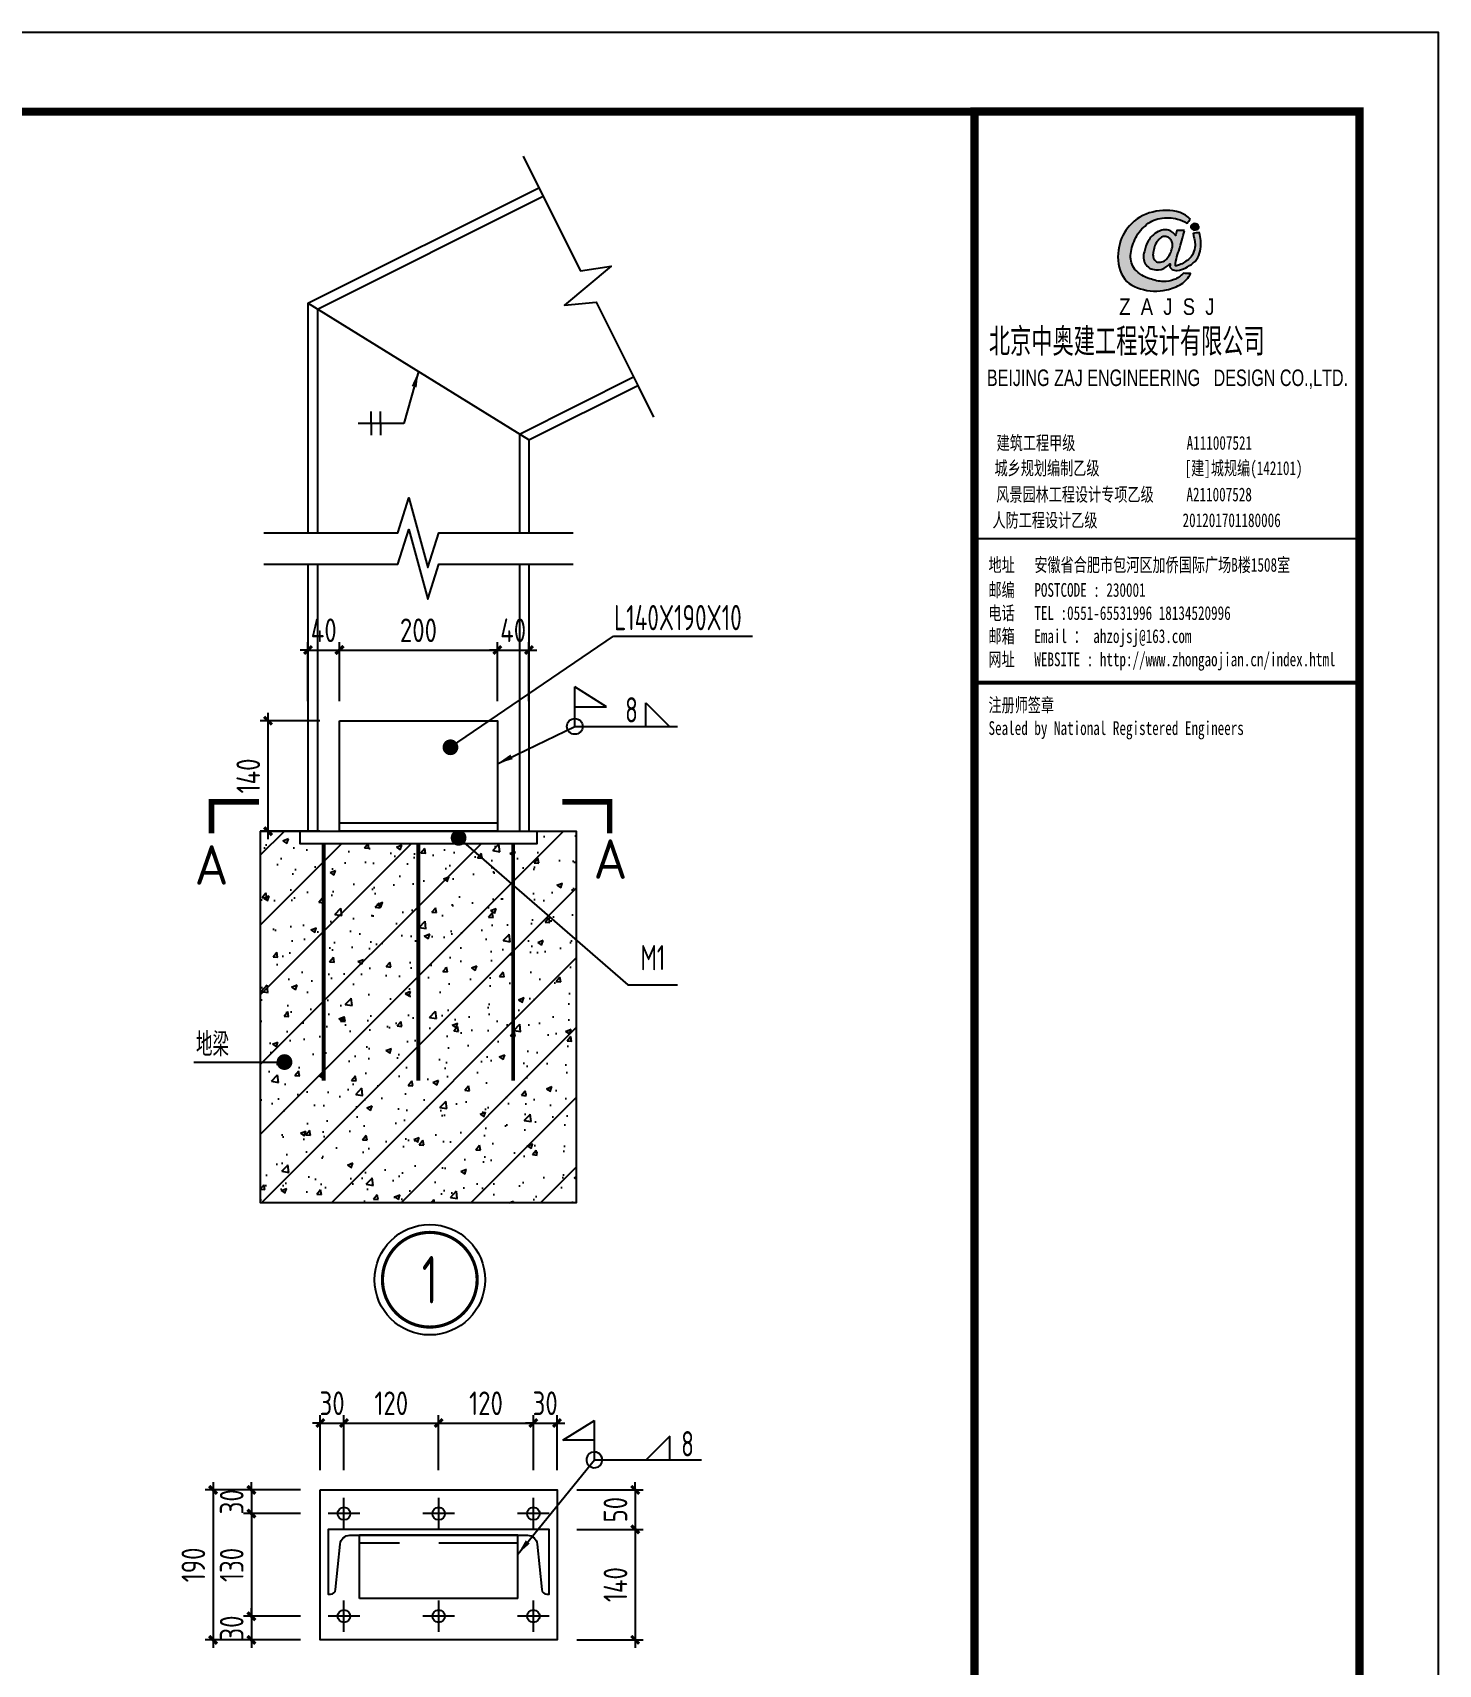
# Model space of a CAD drawing. Extents: x 177291 to 1288761, y 177638 to 322898.
# Drawn here: x 706863 to 715768, y 230623 to 240960 of the extents above; entities that cross this region are included whole.
import ezdxf
from ezdxf.enums import TextEntityAlignment as Align

# ---------------------------------------------------------------- set-up
doc = ezdxf.new("R2010")
doc.units = 0
doc.header["$LTSCALE"] = 1000
doc.linetypes.add('DASHED', pattern=[0.75, 0.5, -0.25])
for name, color, linetype in [('AXIS', 3, 'Continuous'), ('BOLT', 251, 'Continuous'), ('GL', 150, 'Continuous'), ('NUM', 7, 'Continuous'), ('Prof', 2, 'Continuous'), ('PUB_DIM', 3, 'Continuous'), ('PUB_TEXT', 7, 'Continuous'), ('PUB_TITLE', 4, 'Continuous'), ('PZ', 202, 'Continuous'), ('STPM_RBEAM_NUM', 7, 'Continuous'), ('TEXT', 7, 'Continuous'), ('THIN', 7, 'Continuous'), ('WELD', 7, 'Continuous'), ('WL', 10, 'Continuous'), ('图签', 3, 'Continuous'), ('型钢', 6, 'Continuous'), ('引出线', 3, 'Continuous')]:
    doc.layers.add(name, color=color, linetype=linetype)
doc.styles.add('-黑体', font='tssdeng.shx', dxfattribs={"bigfont": 'tssdchn.shx'})
doc.styles.add('_gyy_title_Arial', font='arial.ttf', dxfattribs={"width": 0.7})
doc.styles.add('_gyy_title_ST', font='', dxfattribs={"width": 0.8})
doc.styles.add('HZ', font='txt.shx', dxfattribs={"width": 0.8, "bigfont": '000hztxt.shx'})
doc.styles.get("Standard").update_dxf_attribs({"font": 'gbenor.shx', "bigfont": 'gbcbig.shx'})
doc.styles.add('TSSD_Dimension', font='Tssdeng.shx', dxfattribs={"width": 0.8, "bigfont": 'hztxt.shx'})
doc.styles.add('TSSD_Label', font='tssdeng.shx', dxfattribs={"width": 0.7, "bigfont": 'hztxt.shx'})
doc.styles.add('TSSD_Num', font='Tssdeng.shx', dxfattribs={"width": 0.7, "bigfont": 'hztxt.shx'})
doc.styles.add('TSSD_Rein', font='Tssdeng.shx', dxfattribs={"width": 0.7, "bigfont": 'hztxt.shx'})
doc.styles.get('_gyy_title_ST').set_extended_font_data('SimSun')
doc.dimstyles.new('TSSD_10_50', dxfattribs={"dimtxt": 150, "dimasz": 50, "dimexe": 50, "dimexo": 125, "dimgap": 50, "dimtad": 1, "dimdec": 0, "dimlfac": 0.2, "dimzin": 0, "dimdsep": 46, "dimtxsty": 'TSSD_Dimension', "dimblk": 'ARCHTICK', "dimcen": 0, "dimdle": 50, "dimclrt": 7, "dimadec": 0, "dimazin": 0, "dimtfac": 1, "dimtdec": 0, "dimtix": 1, "dimtmove": 2, "dimatfit": 3, "dimfxl": 1, "dimtolj": 1, "dimtzin": 0, "dimarcsym": 0})
doc.dimstyles.new('TSSD_LEADER_STYLE_100.0', dxfattribs={"dimtxt": 300, "dimasz": 100, "dimexe": 100, "dimexo": 250, "dimgap": 0.09, "dimtad": 0, "dimtih": 1, "dimtoh": 1, "dimdec": 4, "dimzin": 0, "dimdsep": 46, "dimtxsty": 'Standard', "dimcen": 0.09, "dimdle": 100, "dimclrt": 7, "dimadec": 0, "dimazin": 0, "dimtfac": 1, "dimtdec": 4, "dimtofl": 0, "dimtmove": 0, "dimatfit": 3, "dimfxl": 1, "dimtolj": 1, "dimtzin": 0, "dimarcsym": 0})

# ---------------------------------------------------------------- blocks, each defined once
blk = doc.blocks.new('dd')
at = {"layer": '图签'}
h = blk.add_hatch(color=5, dxfattribs=at)
h.set_gradient(color1=(0, 0, 255), color2=(36, 36, 255), one_color=1, tint=0.57)
h.paths.add_polyline_path([(452, 1270, -0.093206), (531, 1562, -0.136321), (716, 1807, -0.161039), (988, 1948, -0.108591), (1307, 1935, -0.049497), (1479, 1861, 0.062627), (1539, 1932, 0.094388), (1351, 2056, 0.136326), (854, 2062, 0.161722), (430, 1810, 0.133661), (243, 1435, 0.158414), (286, 937, 0.22517), (632, 669, 0.138663), (1107, 646, 0.074676), (1375, 753, 0.125344), (1543, 944, 0.006312), (1413, 948, -0.090385), (1244, 833, -0.096745), (1053, 797, -0.073845), (803, 850, -0.140868), (530, 1020, -0.160753)])
h = blk.add_hatch(color=1, dxfattribs=at)
h.set_gradient(color1=(255, 0, 0), color2=(255, 0, 0), tint=0.57)
h.paths.add_polyline_path([(1557, 1818, 0.386553), (1564, 1757, 0.170676), (1604, 1736, 0.082224), (1657, 1743, 0.087509), (1686, 1766, 0.264235), (1694, 1804, 0.244333), (1636, 1850, 0.30271)])
h = blk.add_hatch(color=5, dxfattribs=at)
h.set_gradient(color1=(0, 0, 255), color2=(36, 36, 255), one_color=1, tint=0.57)
h.paths.add_polyline_path([(1306, 1289, 0.011169), (1334, 1370, 0.005807), (1431, 1724, 0.01105), (1292, 1724, 0.016796), (1267, 1634, 0.125943), (1203, 1704, 0.083806), (1120, 1739, 0.082879), (1047, 1739, -0.008503), (952, 1710, 0.060057), (844, 1628, 0.086078), (774, 1532, 0.099424), (705, 1347, 0.12153), (690, 1225, 0.102644), (719, 1122, 0.056648), (797, 1042, 0.092914), (913, 1013, 0.194578), (1098, 1064, -0.002562), (1175, 1122, 0.064354), (1167, 1068, 0.172385), (1207, 1017, 0.105458), (1300, 1002, 0.086567), (1454, 1046, 0.047674), (1592, 1136, 0.166359), (1692, 1274, 0.096748), (1728, 1431, 0.03151), (1728, 1548, 0.041815), (1700, 1691, 0.007654), (1588, 1673, -0.009919), (1610, 1585, -0.068269), (1624, 1482, -0.105336), (1605, 1352, -0.14652), (1528, 1223, -0.070486), (1434, 1151, -0.077937), (1341, 1103, -0.127098), (1272, 1084, -0.114215), (1267, 1129, -0.007609)])
h.paths.add_polyline_path([(865, 1245, -0.099994), (863, 1328, -0.050974), (888, 1427, -0.120527), (938, 1529, -0.043888), (1002, 1595, -0.08446), (1063, 1619, -0.147309), (1127, 1607, -0.037474), (1177, 1572, -0.06931), (1209, 1507, -0.067662), (1213, 1431, -0.02676), (1211, 1413, 0.017209), (1183, 1329, -0.048815), (1120, 1223, -0.139096), (1046, 1163, -0.097991), (944, 1153, -0.085394), (909, 1169, -0.149141)], flags=16)
blk.add_lwpolyline([(1539, 1932, 0.094388), (1351, 2056, 0.136326), (854, 2062, 0.161722), (430, 1810, 0.133661), (243, 1435, 0.158414), (286, 937, 0.22517), (632, 669, 0.138663), (1107, 646, 0.074676), (1375, 753, 0.125344), (1543, 944, 0.006312), (1413, 948, -0.090385), (1244, 833, -0.096745), (1053, 797, -0.073845), (803, 850, -0.140868), (530, 1020, -0.160753), (452, 1270, -0.093206), (531, 1562, -0.136321), (716, 1807, -0.161039), (988, 1948, -0.108591), (1307, 1935, -0.049497), (1479, 1861, 0.062627)], format="xyb", close=True, dxfattribs=at)
for points in [[(1694, 1804, 0.243958), (1636, 1850, 0.303117), (1557, 1818, 0.386553), (1564, 1757, 0.170676), (1604, 1736, 0.082224), (1657, 1743, 0.087509), (1686, 1766, 0.264235), (1694, 1804, -7.823139)], [(1431, 1724, 0.011041), (1292, 1724, 0.016796), (1267, 1634, 0.125943), (1203, 1704, 0.083806), (1120, 1739, 0.082879), (1047, 1739, -0.008503), (952, 1710, 0.060057), (844, 1628, 0.086078), (774, 1532, 0.099424), (705, 1347, 0.12153), (690, 1225, 0.102644), (719, 1122, 0.056648), (797, 1042, 0.092914), (913, 1013, 0.194578), (1098, 1064, -0.002562), (1175, 1122, 0.064354), (1167, 1068, 0.172385), (1207, 1017, 0.105458), (1300, 1002, 0.086567), (1454, 1046, 0.047674), (1592, 1136, 0.166359), (1692, 1274, 0.096748), (1728, 1431, 0.03151), (1728, 1548, 0.041815), (1700, 1691, 0.007654), (1588, 1673, -0.009919), (1610, 1585, -0.068269), (1624, 1482, -0.105336), (1605, 1352, -0.14652), (1528, 1223, -0.070486), (1434, 1151, -0.077937), (1341, 1103, -0.127098), (1272, 1084, -0.114215), (1267, 1129, -0.007609), (1306, 1289, 0.011169), (1334, 1370, 0.005782), (1430, 1722, 0.069025)], [(1213, 1431, 0.067662), (1209, 1507, 0.06931), (1177, 1572, 0.037474), (1127, 1607, 0.147309), (1063, 1619, 0.08446), (1002, 1595, 0.043888), (938, 1529, 0.120527), (888, 1427, 0.050974), (863, 1328, 0.099994), (865, 1245, 0.149141), (909, 1169, 0.085394), (944, 1153, 0.097991), (1046, 1163, 0.139096), (1120, 1223, 0.048815), (1183, 1329, -0.017209), (1211, 1413, 0.02676), (1213, 1431, 0.441273)]]:
    blk.add_lwpolyline(points, format="xyb", dxfattribs=at)
at = {"insert": (246, 492), "char_height": 300, "width": 8000, "attachment_point": 1, "style": 'HZ'}
blk.add_mtext('{\\fArial|b0|i0|c0|p32;Z  A  J  S  J}', dxfattribs=at)
blk = doc.blocks.new('_WELD001')
at = {"linetype": 'ByBlock'}
h = blk.add_hatch(color=0, dxfattribs=at)
h.paths.add_polyline_path([(0.8, 0.5), (0, 1), (0, 0.5)], flags=16)
edge = h.paths.add_edge_path()
edge.add_line((0.8, 0.5), (0, 1))
edge.add_line((0, 0.5), (0.8, 0.5))
edge.add_line((0, 0), (0, 1))
at = {"color": 0, "linetype": 'ByBlock'}
for p, q in [((0, 0), (0, 1)), ((0.8, 0.5), (0, 1)), ((0, 0.5), (0.8, 0.5))]:
    blk.add_line(p, q, dxfattribs=at)
blk = doc.blocks.new('_WELD004')
at = {"color": 0, "linetype": 'ByBlock'}
for p, q in [((0, 1), (1, 0)), ((0, 0), (0, 1))]:
    blk.add_line(p, q, dxfattribs=at)
blk = doc.blocks.new('_ArchTick')
at = {"color": 0, "linetype": 'ByBlock', "const_width": 0.4}
blk.add_lwpolyline([(-0.5, -0.5), (0.5, 0.5)], dxfattribs=at)
blk = doc.blocks.new('*D1557')
at = {"layer": 'AXIS', "color": 0, "lineweight": -2, "transparency": 16777216}
for p, q in [((708249, 230928), (708249, 230978)), ((708560, 230928), (708199, 230928)), ((708249, 230928), (708249, 230778)), ((708560, 230778), (708199, 230778)), ((708249, 230778), (708249, 230728))]:
    blk.add_line(p, q, dxfattribs=at)
at = {"layer": 'Defpoints', "color": 0, "transparency": 16777216}
for p in [(708685, 230928), (708249, 230778), (708685, 230778)]:
    blk.add_point(p, dxfattribs=at)
at = {"layer": 'AXIS', "color": 0, "lineweight": -2, "transparency": 16777216, "xscale": 50, "yscale": 50, "zscale": 50}
for p, rotation in [((708249, 230928), 270), ((708249, 230778), 90)]:
    blk.add_blockref('_ArchTick', p, dxfattribs=dict(at, rotation=rotation))
at = {"layer": 'AXIS', "color": 7, "transparency": 16777216, "insert": (708124, 230853), "char_height": 150, "attachment_point": 5, "rotation": 90, "style": 'TSSD_Dimension'}
blk.add_mtext('\\A1;30', dxfattribs=at)
blk = doc.blocks.new('*D1558')
at = {"layer": 'AXIS', "color": 0, "lineweight": -2, "transparency": 16777216}
for p, q in [((708006, 231778), (708006, 230728)), ((708560, 231728), (707956, 231728)), ((708560, 230778), (707956, 230778))]:
    blk.add_line(p, q, dxfattribs=at)
at = {"layer": 'Defpoints', "color": 0, "transparency": 16777216}
for p in [(708685, 231728), (708006, 230778), (708685, 230778)]:
    blk.add_point(p, dxfattribs=at)
at = {"layer": 'AXIS', "color": 0, "lineweight": -2, "transparency": 16777216, "xscale": 50, "yscale": 50, "zscale": 50}
for p, rotation in [((708006, 231728), 90), ((708006, 230778), 270)]:
    blk.add_blockref('_ArchTick', p, dxfattribs=dict(at, rotation=rotation))
at = {"layer": 'AXIS', "color": 7, "transparency": 16777216, "insert": (707881, 231253), "char_height": 150, "attachment_point": 5, "rotation": 90, "style": 'TSSD_Dimension'}
blk.add_mtext('\\A1;190', dxfattribs=at)
blk = doc.blocks.new('*D1559')
at = {"layer": 'AXIS', "color": 0, "lineweight": -2, "transparency": 16777216}
for p, q in [((708249, 231728), (708249, 231778)), ((708560, 231728), (708199, 231728)), ((708249, 231728), (708249, 231578)), ((708560, 231578), (708199, 231578)), ((708249, 231578), (708249, 231528))]:
    blk.add_line(p, q, dxfattribs=at)
at = {"layer": 'Defpoints', "color": 0, "transparency": 16777216}
for p in [(708685, 231728), (708249, 231578), (708685, 231578)]:
    blk.add_point(p, dxfattribs=at)
at = {"layer": 'AXIS', "color": 0, "lineweight": -2, "transparency": 16777216, "xscale": 50, "yscale": 50, "zscale": 50}
for p, rotation in [((708249, 231728), 270), ((708249, 231578), 90)]:
    blk.add_blockref('_ArchTick', p, dxfattribs=dict(at, rotation=rotation))
at = {"layer": 'AXIS', "color": 7, "transparency": 16777216, "insert": (708124, 231653), "char_height": 150, "attachment_point": 5, "rotation": 90, "style": 'TSSD_Dimension'}
blk.add_mtext('\\A1;30', dxfattribs=at)
blk = doc.blocks.new('*D1560')
at = {"layer": 'AXIS', "color": 0, "lineweight": -2, "transparency": 16777216}
for p, q in [((708560, 231578), (708199, 231578)), ((708249, 231628), (708249, 230878)), ((708560, 230928), (708199, 230928))]:
    blk.add_line(p, q, dxfattribs=at)
at = {"layer": 'Defpoints', "color": 0, "transparency": 16777216}
for p in [(708685, 231578), (708249, 230928), (708685, 230928)]:
    blk.add_point(p, dxfattribs=at)
at = {"layer": 'AXIS', "color": 0, "lineweight": -2, "transparency": 16777216, "xscale": 50, "yscale": 50, "zscale": 50}
for p, rotation in [((708249, 231578), 90), ((708249, 230928), 270)]:
    blk.add_blockref('_ArchTick', p, dxfattribs=dict(at, rotation=rotation))
at = {"layer": 'AXIS', "color": 7, "transparency": 16777216, "insert": (708124, 231253), "char_height": 150, "attachment_point": 5, "rotation": 90, "style": 'TSSD_Dimension'}
blk.add_mtext('\\A1;130', dxfattribs=at)
blk = doc.blocks.new('*D1561')
at = {"layer": 'AXIS', "color": 0, "lineweight": -2, "transparency": 16777216}
for p, q in [((710680, 231728), (710680, 231778)), ((710310, 231728), (710730, 231728)), ((710680, 231728), (710680, 231478)), ((710310, 231478), (710730, 231478)), ((710680, 231478), (710680, 231428))]:
    blk.add_line(p, q, dxfattribs=at)
at = {"layer": 'Defpoints', "color": 0, "transparency": 16777216}
for p in [(710185, 231728), (710185, 231478), (710680, 231478)]:
    blk.add_point(p, dxfattribs=at)
at = {"layer": 'AXIS', "color": 0, "lineweight": -2, "transparency": 16777216, "xscale": 50, "yscale": 50, "zscale": 50}
for p, rotation in [((710680, 231728), 270), ((710680, 231478), 90)]:
    blk.add_blockref('_ArchTick', p, dxfattribs=dict(at, rotation=rotation))
at = {"layer": 'AXIS', "color": 7, "transparency": 16777216, "insert": (710555, 231603), "char_height": 150, "attachment_point": 5, "rotation": 90, "style": 'TSSD_Dimension'}
blk.add_mtext('\\A1;50', dxfattribs=at)
blk = doc.blocks.new('*D1562')
at = {"layer": 'AXIS', "color": 0, "lineweight": -2, "transparency": 16777216}
for p, q in [((710310, 231478), (710730, 231478)), ((710680, 231528), (710680, 230728)), ((710310, 230778), (710730, 230778))]:
    blk.add_line(p, q, dxfattribs=at)
at = {"layer": 'Defpoints', "color": 0, "transparency": 16777216}
for p in [(710185, 231478), (710185, 230778), (710680, 230778)]:
    blk.add_point(p, dxfattribs=at)
at = {"layer": 'AXIS', "color": 0, "lineweight": -2, "transparency": 16777216, "xscale": 50, "yscale": 50, "zscale": 50}
for p, rotation in [((710680, 231478), 90), ((710680, 230778), 270)]:
    blk.add_blockref('_ArchTick', p, dxfattribs=dict(at, rotation=rotation))
at = {"layer": 'AXIS', "color": 7, "transparency": 16777216, "insert": (710555, 231128), "char_height": 150, "attachment_point": 5, "rotation": 90, "style": 'TSSD_Dimension'}
blk.add_mtext('\\A1;140', dxfattribs=at)
blk = doc.blocks.new('*D1563')
at = {"layer": 'AXIS', "color": 0, "lineweight": -2, "transparency": 16777216}
for p, q in [((708685, 231853), (708685, 232202)), ((708835, 231853), (708835, 232202)), ((708685, 232152), (708635, 232152)), ((708685, 232152), (708835, 232152)), ((708835, 232152), (708885, 232152))]:
    blk.add_line(p, q, dxfattribs=at)
at = {"layer": 'Defpoints', "color": 0, "transparency": 16777216}
for p in [(708835, 232152), (708685, 231728), (708835, 231728)]:
    blk.add_point(p, dxfattribs=at)
at = {"layer": 'AXIS', "color": 0, "lineweight": -2, "transparency": 16777216, "xscale": 50, "yscale": 50, "zscale": 50}
blk.add_blockref('_ArchTick', (708685, 232152), dxfattribs=at)
at = {"layer": 'AXIS', "color": 0, "lineweight": -2, "transparency": 16777216, "xscale": 50, "yscale": 50, "zscale": 50, "rotation": 180}
blk.add_blockref('_ArchTick', (708835, 232152), dxfattribs=at)
at = {"layer": 'AXIS', "color": 7, "transparency": 16777216, "insert": (708760, 232277), "char_height": 150, "attachment_point": 5, "style": 'TSSD_Dimension'}
blk.add_mtext('\\A1;30', dxfattribs=at)
blk = doc.blocks.new('*D1564')
at = {"layer": 'AXIS', "color": 0, "lineweight": -2, "transparency": 16777216}
for p, q in [((710035, 231853), (710035, 232202)), ((710185, 231853), (710185, 232202)), ((710035, 232152), (709985, 232152)), ((710035, 232152), (710185, 232152)), ((710185, 232152), (710235, 232152))]:
    blk.add_line(p, q, dxfattribs=at)
at = {"layer": 'Defpoints', "color": 0, "transparency": 16777216}
for p in [(710185, 232152), (710035, 231728), (710185, 231728)]:
    blk.add_point(p, dxfattribs=at)
at = {"layer": 'AXIS', "color": 0, "lineweight": -2, "transparency": 16777216, "xscale": 50, "yscale": 50, "zscale": 50}
blk.add_blockref('_ArchTick', (710035, 232152), dxfattribs=at)
at = {"layer": 'AXIS', "color": 0, "lineweight": -2, "transparency": 16777216, "xscale": 50, "yscale": 50, "zscale": 50, "rotation": 180}
blk.add_blockref('_ArchTick', (710185, 232152), dxfattribs=at)
at = {"layer": 'AXIS', "color": 7, "transparency": 16777216, "insert": (710110, 232277), "char_height": 150, "attachment_point": 5, "style": 'TSSD_Dimension'}
blk.add_mtext('\\A1;30', dxfattribs=at)
blk = doc.blocks.new('*D1565')
at = {"layer": 'AXIS', "color": 0, "lineweight": -2, "transparency": 16777216}
for p, q in [((708835, 231853), (708835, 232202)), ((709435, 231853), (709435, 232202)), ((708785, 232152), (709485, 232152))]:
    blk.add_line(p, q, dxfattribs=at)
at = {"layer": 'Defpoints', "color": 0, "transparency": 16777216}
for p in [(709435, 232152), (708835, 231728), (709435, 231728)]:
    blk.add_point(p, dxfattribs=at)
at = {"layer": 'AXIS', "color": 0, "lineweight": -2, "transparency": 16777216, "xscale": 50, "yscale": 50, "zscale": 50, "rotation": 180}
blk.add_blockref('_ArchTick', (708835, 232152), dxfattribs=at)
at = {"layer": 'AXIS', "color": 0, "lineweight": -2, "transparency": 16777216, "xscale": 50, "yscale": 50, "zscale": 50}
blk.add_blockref('_ArchTick', (709435, 232152), dxfattribs=at)
at = {"layer": 'AXIS', "color": 7, "transparency": 16777216, "insert": (709135, 232277), "char_height": 150, "attachment_point": 5, "style": 'TSSD_Dimension'}
blk.add_mtext('\\A1;120', dxfattribs=at)
blk = doc.blocks.new('*D1566')
at = {"layer": 'AXIS', "color": 0, "lineweight": -2, "transparency": 16777216}
for p, q in [((709435, 231853), (709435, 232202)), ((710035, 231853), (710035, 232202)), ((709385, 232152), (710085, 232152))]:
    blk.add_line(p, q, dxfattribs=at)
at = {"layer": 'Defpoints', "color": 0, "transparency": 16777216}
for p in [(710035, 232152), (709435, 231728), (710035, 231728)]:
    blk.add_point(p, dxfattribs=at)
at = {"layer": 'AXIS', "color": 0, "lineweight": -2, "transparency": 16777216, "xscale": 50, "yscale": 50, "zscale": 50, "rotation": 180}
blk.add_blockref('_ArchTick', (709435, 232152), dxfattribs=at)
at = {"layer": 'AXIS', "color": 0, "lineweight": -2, "transparency": 16777216, "xscale": 50, "yscale": 50, "zscale": 50}
blk.add_blockref('_ArchTick', (710035, 232152), dxfattribs=at)
at = {"layer": 'AXIS', "color": 7, "transparency": 16777216, "insert": (709735, 232277), "char_height": 150, "attachment_point": 5, "style": 'TSSD_Dimension'}
blk.add_mtext('\\A1;120', dxfattribs=at)
blk = doc.blocks.new('_WELD003')
at = {"color": 0, "linetype": 'ByBlock'}
blk.add_circle((0, 0), 0.5, dxfattribs=at)
blk = doc.blocks.new('*D1576')
at = {"layer": 'AXIS', "color": 0, "lineweight": -2, "transparency": 16777216}
for p, q in [((708354, 235851), (708354, 236651)), ((708682, 236601), (708304, 236601)), ((708682, 235901), (708304, 235901))]:
    blk.add_line(p, q, dxfattribs=at)
at = {"layer": 'Defpoints', "color": 0, "transparency": 16777216}
for p in [(708354, 236601), (708807, 236601), (708807, 235901)]:
    blk.add_point(p, dxfattribs=at)
at = {"layer": 'AXIS', "color": 0, "lineweight": -2, "transparency": 16777216, "xscale": 50, "yscale": 50, "zscale": 50}
for p, rotation in [((708354, 236601), 90), ((708354, 235901), 270)]:
    blk.add_blockref('_ArchTick', p, dxfattribs=dict(at, rotation=rotation))
at = {"layer": 'AXIS', "color": 7, "transparency": 16777216, "insert": (708229, 236251), "char_height": 150, "attachment_point": 5, "rotation": 90, "style": 'TSSD_Dimension'}
blk.add_mtext('\\A1;140', dxfattribs=at)
blk = doc.blocks.new('*D1577')
at = {"layer": 'AXIS', "color": 0, "lineweight": -2, "transparency": 16777216}
for p, q in [((708607, 237049), (708557, 237049)), ((708607, 236726), (708607, 237099)), ((708607, 237049), (708807, 237049)), ((708807, 236726), (708807, 237099)), ((708807, 237049), (708857, 237049))]:
    blk.add_line(p, q, dxfattribs=at)
at = {"layer": 'Defpoints', "color": 0, "transparency": 16777216}
for p in [(708807, 237049), (708607, 236601), (708807, 236601)]:
    blk.add_point(p, dxfattribs=at)
at = {"layer": 'AXIS', "color": 0, "lineweight": -2, "transparency": 16777216, "xscale": 50, "yscale": 50, "zscale": 50}
blk.add_blockref('_ArchTick', (708607, 237049), dxfattribs=at)
at = {"layer": 'AXIS', "color": 0, "lineweight": -2, "transparency": 16777216, "xscale": 50, "yscale": 50, "zscale": 50, "rotation": 180}
blk.add_blockref('_ArchTick', (708807, 237049), dxfattribs=at)
at = {"layer": 'AXIS', "color": 7, "transparency": 16777216, "insert": (708707, 237174), "char_height": 150, "attachment_point": 5, "style": 'TSSD_Dimension'}
blk.add_mtext('\\A1;40', dxfattribs=at)
blk = doc.blocks.new('*D1578')
at = {"layer": 'AXIS', "color": 0, "lineweight": -2, "transparency": 16777216}
for p, q in [((708757, 237049), (709857, 237049)), ((708807, 236726), (708807, 237099)), ((709807, 236726), (709807, 237099))]:
    blk.add_line(p, q, dxfattribs=at)
at = {"layer": 'Defpoints', "color": 0, "transparency": 16777216}
for p in [(709807, 237049), (708807, 236601), (709807, 236601)]:
    blk.add_point(p, dxfattribs=at)
at = {"layer": 'AXIS', "color": 0, "lineweight": -2, "transparency": 16777216, "xscale": 50, "yscale": 50, "zscale": 50, "rotation": 180}
blk.add_blockref('_ArchTick', (708807, 237049), dxfattribs=at)
at = {"layer": 'AXIS', "color": 0, "lineweight": -2, "transparency": 16777216, "xscale": 50, "yscale": 50, "zscale": 50}
blk.add_blockref('_ArchTick', (709807, 237049), dxfattribs=at)
at = {"layer": 'AXIS', "color": 7, "transparency": 16777216, "insert": (709307, 237174), "char_height": 150, "attachment_point": 5, "style": 'TSSD_Dimension'}
blk.add_mtext('\\A1;200', dxfattribs=at)
blk = doc.blocks.new('*D1579')
at = {"layer": 'AXIS', "color": 0, "lineweight": -2, "transparency": 16777216}
for p, q in [((709807, 237049), (709757, 237049)), ((709807, 236726), (709807, 237099)), ((709807, 237049), (710007, 237049)), ((710007, 236726), (710007, 237099)), ((710007, 237049), (710057, 237049))]:
    blk.add_line(p, q, dxfattribs=at)
at = {"layer": 'Defpoints', "color": 0, "transparency": 16777216}
for p in [(710007, 237049), (709807, 236601), (710007, 236601)]:
    blk.add_point(p, dxfattribs=at)
at = {"layer": 'AXIS', "color": 0, "lineweight": -2, "transparency": 16777216, "xscale": 50, "yscale": 50, "zscale": 50}
blk.add_blockref('_ArchTick', (709807, 237049), dxfattribs=at)
at = {"layer": 'AXIS', "color": 0, "lineweight": -2, "transparency": 16777216, "xscale": 50, "yscale": 50, "zscale": 50, "rotation": 180}
blk.add_blockref('_ArchTick', (710007, 237049), dxfattribs=at)
at = {"layer": 'AXIS', "color": 7, "transparency": 16777216, "insert": (709907, 237174), "char_height": 150, "attachment_point": 5, "style": 'TSSD_Dimension'}
blk.add_mtext('\\A1;40', dxfattribs=at)
blk = doc.blocks.new('_WELD006')
at = {"color": 0, "linetype": 'ByBlock'}
for p, q in [((0, 0), (0, 0.5)), ((0.4, 0), (0.4, 0.5))]:
    blk.add_line(p, q, dxfattribs=at)
blk = doc.blocks.new('ts_idx2')
at = {"color": 0, "linetype": 'ByBlock', "lineweight": -2, "const_width": 0.0333}
blk.add_lwpolyline([(-0.5, 0, 1), (0.5, 0, 1)], format="xyb", close=True, dxfattribs=at)
at = {"color": 0, "linetype": 'ByBlock', "lineweight": -2}
blk.add_circle((0, 0), 0.583, dxfattribs=at)
at = {"color": 0, "linetype": 'ByBlock', "lineweight": -2, "style": 'TSSD_Num', "width": 0.7}
blk.add_attdef('A', text='', height=0.5, dxfattribs=at).set_placement((0, 0), align=Align.MIDDLE_CENTER)

msp = doc.modelspace()

# ---------------------------------------------------------------- hatches: boundary and pattern name
at = {"layer": 'NUM'}
h = msp.add_hatch(dxfattribs=at)
h.set_pattern_fill('AN33C', color=256, scale=500, style=0)
h.set_pattern_definition([(50, (-120779.42, 1118746.4), (358.63009, -31.37607), [37.5, -412.5]), (355, (-120779.42, 1118746.4), (-69.37567, 376.09607), [30, -330]), (100.4514, (-120749.53, 1118743.78), (289.25469, 344.71977), [31.8701, -350.57106]), (46.1842, (-120779.4, 1118846.4), (533.62052, -82.7595), [56.25, -618.75]), (96.6356, (-120734.95, 1118839.5), (467.33135, 487.05894), [47.80514, -525.8565]), (351.1842, (-120779.4, 1118846.4), (467.33097, 487.0593), [45, -495]), (21, (-120729.42, 1118821.4), (298.453526, -201.309445), [37.5, -412.5]), (326, (-120729.42, 1118821.4), (121.65767, 362.57502), [30, -330]), (71.4514, (-120704.55, 1118804.62), (420.11131, 161.26525), [31.8701, -350.57106]), (37.5, (-120779.42, 1118746.4), (6.079928, 166.446927), [0, -326, 0, -335, 0, -331.25]), (7.5, (-120779.42, 1118746.4), (131.53477, 197.205856), [0, -191, 0, -318.5, 0, -126.25]), (327.5, (-120890.92, 1118746.4), (266.911218, -11.277436), [0, -125, 0, -390, 0, -517.5]), (317.5, (-120940.92, 1118746.4), (291.593085, 50.05249), [0, -162.5, 0, -259, 0, -367.5])])
h.paths.add_polyline_path([(710306.96, 235901.4), (710056.96, 235901.4), (710056.96, 235821.4), (708556.96, 235821.4), (708556.96, 235901.4), (708306.96, 235901.4), (708306.96, 233547.09), (710306.96, 233547.09)])
h = msp.add_hatch(dxfattribs=at)
h.set_pattern_fill('ANSI31', color=256, scale=2500, style=0)
h.set_pattern_definition([(45, (-120779.42, 1118746.4), (-220.97087, 220.97087), [])])
h.paths.add_polyline_path([(710306.96, 235901.4), (710056.96, 235901.4), (710056.96, 235821.4), (708556.96, 235821.4), (708556.96, 235901.4), (708306.96, 235901.4), (708306.96, 233547.09), (710306.96, 233547.09)])

# ---------------------------------------------------------------- linework, layer by layer
at = {"layer": 'BOLT'}
for p, q in [((708835.14, 231478.4), (708835.14, 231678.4)), ((709435.14, 231478.4), (709435.14, 231678.4)), ((710035.14, 231478.4), (710035.14, 231678.4)), ((708935.14, 231578.4), (708735.14, 231578.4)), ((709535.14, 231578.4), (709335.14, 231578.4)), ((710135.14, 231578.4), (709935.14, 231578.4)), ((708835.14, 230828.4), (708835.14, 231028.4)), ((709435.14, 230828.4), (709435.14, 231028.4)), ((710035.14, 230828.4), (710035.14, 231028.4)), ((708935.14, 230928.4), (708735.14, 230928.4)), ((709535.14, 230928.4), (709335.14, 230928.4)), ((710135.14, 230928.4), (709935.14, 230928.4))]:
    msp.add_line(p, q, dxfattribs=at)
for centre in [(708835.14, 231578.4), (709435.14, 231578.4), (710035.14, 231578.4), (708835.14, 230928.4), (709435.14, 230928.4), (710035.14, 230928.4)]:
    msp.add_circle(centre, 40, dxfattribs=at)
at = {"layer": 'GL'}
for p, q in [((708606.96, 239245.69), (710070.07, 239977.24)), ((708666.96, 239208.61), (710096.91, 239923.58)), ((710006.96, 238380.44), (708606.96, 239245.69)), ((708606.96, 239245.69), (708606.96, 237792.13)), ((708666.96, 239208.61), (708666.96, 237792.13)), ((709946.96, 238417.52), (710669.34, 238778.71)), ((710006.96, 238380.44), (710696.17, 238725.05)), ((709946.96, 238417.52), (709946.96, 237792.13)), ((710006.96, 238380.44), (710006.96, 237792.13)), ((708606.96, 237592.13), (708606.96, 235901.4)), ((708666.96, 237592.13), (708666.96, 235901.4)), ((709946.96, 237592.13), (709946.96, 235901.4)), ((710006.96, 237592.13), (710006.96, 235901.4)), ((708606.96, 235901.4), (710006.96, 235901.4))]:
    msp.add_line(p, q, dxfattribs=at)
for points in [[(709969.45, 240178.49), (710070.07, 239977.24), (710333.48, 239450.43), (710528.02, 239480.61), (710232.71, 239233.75), (710432.76, 239251.86), (710696.17, 238725.05), (710796.79, 238523.8)], [(708326.96, 237792.13), (709176.96, 237792.13), (709246.96, 238012.13), (709366.96, 237572.13), (709436.96, 237792.13), (710286.96, 237792.13)], [(708326.96, 237592.13), (709176.96, 237592.13), (709246.96, 237812.13), (709366.96, 237372.13), (709436.96, 237592.13), (710286.96, 237592.13)]]:
    msp.add_lwpolyline(points, dxfattribs=at)
msp.add_lwpolyline([(709435.14, 231478.4), (708735.14, 231478.4), (708735.14, 231068.4), (708750.73, 231068.4, 0.38531359), (708781.83, 231096.54), (708810.63, 231384.62, -0.38531359), (708872.82, 231440.9), (709997.45, 231440.9, -0.38531359), (710059.64, 231384.62), (710088.45, 231096.54, 0.38531359), (710119.54, 231068.4), (710135.14, 231068.4), (710135.14, 231478.4)], format="xyb", close=True, dxfattribs=at)
at = {"layer": 'NUM'}
msp.add_lwpolyline([(708306.96, 235901.4), (710306.96, 235901.4), (710306.96, 233547.09), (708306.96, 233547.09)], close=True, dxfattribs=at)
at = {"layer": 'Prof', "color": 21}
msp.add_lwpolyline([(710056.96, 235901.4), (710056.96, 235821.4), (708556.96, 235821.4), (708556.96, 235901.4)], close=True, dxfattribs=at)
at = {"layer": 'PUB_DIM', "const_width": 35}
for points in [[(708296.26, 236087.36), (707996.26, 236087.36), (707996.26, 235887.36)], [(710218.73, 236087.36), (710518.73, 236087.36), (710518.73, 235887.36)]]:
    msp.add_lwpolyline(points, dxfattribs=at)
at = {"layer": 'PUB_TITLE'}
msp.add_line((712829.97, 237754.6), (715268.26, 237754.6), dxfattribs=at)
msp.add_lwpolyline([(686068.26, 219960.27), (715768.26, 219960.27), (715768.26, 240960.27), (686068.26, 240960.27)], close=True, dxfattribs=at)
for points, const_width in [([(687318.26, 220460.27), (715268.26, 220460.27), (715268.26, 240460.27), (687318.26, 240460.27)], 50), ([(712829.97, 240460.27), (715268.26, 240460.27), (715268.26, 220460.27), (712829.97, 220460.27)], 52.25)]:
    msp.add_lwpolyline(points, close=True, dxfattribs=dict(at, const_width=const_width))
at = {"layer": 'PUB_TITLE', "const_width": 24.38}
msp.add_lwpolyline([(712829.97, 236841.83), (715268.26, 236841.83)], dxfattribs=at)
at = {"layer": 'PZ', "color": 21}
msp.add_lwpolyline([(708685.14, 231728.4), (710185.14, 231728.4), (710185.14, 230778.4), (708685.14, 230778.4)], close=True, dxfattribs=at)
at = {"layer": 'WELD'}
for p, q in [((709213.94, 238484.84), (708924.38, 238484.84)), ((710297.85, 236564.99), (710947.85, 236564.99)), ((710421.61, 231918.41), (711100.2, 231918.41))]:
    msp.add_line(p, q, dxfattribs=at)
for start, end in [(0, 225), (225, 90)]:
    msp.add_arc((710421.61, 231918.41), 50, start, end, dxfattribs=at)
at = {"layer": 'WL', "const_width": 25}
for points in [[(708706.96, 235821.4), (708706.96, 234321.34)], [(709306.96, 235821.4), (709306.96, 234321.34)], [(709906.96, 235821.4), (709906.96, 234321.34)]]:
    msp.add_lwpolyline(points, dxfattribs=at)
at = {"layer": '型钢'}
for p, q in [((709806.96, 235951.4), (708806.96, 235951.4)), ((709936.49, 231440.9), (708933.79, 231440.9)), ((708933.79, 231040.26), (708933.79, 231440.9)), ((709936.49, 231040.26), (709936.49, 231440.9)), ((709936.49, 231040.26), (708933.79, 231040.26))]:
    msp.add_line(p, q, dxfattribs=at)
at = {"layer": '型钢', "linetype": 'DASHED'}
msp.add_line((709936.49, 231390.9), (708933.79, 231390.9), dxfattribs=at)
at = {"layer": '型钢'}
msp.add_lwpolyline([(708806.96, 236601.4), (709806.96, 236601.4), (709806.96, 235901.4), (708806.96, 235901.4)], close=True, dxfattribs=at)
at = {"layer": '引出线'}
for p, q in [((709509.72, 236432.86), (710541.77, 237137.31)), ((710541.77, 237137.31), (711423.47, 237137.31)), ((709561.5, 235859.18), (710633.84, 234927.55)), ((710633.84, 234927.55), (710947.89, 234927.55)), ((707884.1, 234438.73), (708458.4, 234438.73))]:
    msp.add_line(p, q, dxfattribs=at)
at = {"layer": '引出线', "const_width": 50}
for points in [[(709484.72, 236432.86, 1), (709534.72, 236432.86, 1)], [(709536.5, 235859.18, 1), (709586.5, 235859.18, 1)], [(708433.4, 234438.73, 1), (708483.4, 234438.73, 1)]]:
    msp.add_lwpolyline(points, format="xyb", close=True, dxfattribs=at)

# ---------------------------------------------------------------- block references
at = {"layer": 'THIN'}
ref = msp.add_blockref('ts_idx2', (709378.97, 233059.65), dxfattribs=dict(at, xscale=600, yscale=600, zscale=600))
ref.add_attrib('1', '1', dxfattribs={"height": 300, "style": 'TSSD_Num', "width": 0.7}).set_placement((709378.97, 233059.65), align=Align.MIDDLE_CENTER)
at = {"layer": 'WELD'}
for name, p, xscale, yscale, zscale in [('_WELD006', (709007.44, 238484.84), 150, 150, 150), ('_WELD001', (710297.85, 236564.99), 250, 250, 250), ('_WELD004', (710747.85, 236564.99), 150, 150, 150), ('_WELD003', (710297.85, 236564.99), 100, 100, 100), ('_WELD001', (710421.61, 231918.41), -250, 250, 250), ('_WELD004', (710900.2, 231918.41), -150, 150, 150)]:
    msp.add_blockref(name, p, dxfattribs=dict(at, xscale=xscale, yscale=yscale, zscale=zscale))
at = {"layer": 'WELD', "xscale": -150, "yscale": 150, "zscale": 150, "rotation": 180}
msp.add_blockref('_WELD006', (709007.44, 238484.84), dxfattribs=at)
at = {"layer": '图签', "xscale": 0.3483284363860669, "yscale": 0.3483284363860669, "zscale": 0.3483284363860669}
msp.add_blockref('dd', (713660.94, 239105.21), dxfattribs=at)

# ---------------------------------------------------------------- texts
at = {"color": 1, "insert": (712920.66, 239090.19), "char_height": 176.9056, "width": 2313.8236, "attachment_point": 1, "style": 'HZ'}
msp.add_mtext('北京中奥建工程设计有限公司', dxfattribs=at)
at = {"layer": 'PUB_TEXT', "style": '-黑体'}
msp.add_text('A', height=250, dxfattribs=at).set_placement((707996.26, 235687.36), align=Align.MIDDLE_CENTER)
at = {"layer": 'PUB_TEXT', "style": '-黑体', "text_generation_flag": 2}
msp.add_text('A', height=250, dxfattribs=at).set_placement((710523.4, 235724.68), align=Align.MIDDLE_CENTER)
at = {"layer": 'PUB_TITLE', "width": 0.7}
for s, height, style, p in [('BEIJING ZAJ ENGINEERING   DESIGN CO.,LTD.', 104.4984, '_gyy_title_Arial', (714051.97, 238721.4)), ('建筑工程甲级                 A111007521             ', 87.082, '_gyy_title_ST', (714048.47, 238317.85)), ('城乡规划编制乙级             [建]城规编(142101)', 87.082, '_gyy_title_ST', (713932.19, 238158.08)), ('风景园林工程设计专项乙级     A211007528           ', 87.082, '_gyy_title_ST', (714005.12, 237991.03)), ('人防工程设计乙级             201201701180006', 87.082, '_gyy_title_ST', (713856.62, 237828.06))]:
    msp.add_text(s, height=height, dxfattribs=dict(at, style=style)).set_placement(p, align=Align.CENTER)
at = {"layer": 'PUB_TITLE', "style": '_gyy_title_ST', "width": 0.7}
for s, p in [('地址   安徽省合肥市包河区加侨国际广场B楼1508室', (712918.11, 237545.15)), ('邮编   POSTCODE : 230001', (712918.11, 237386.09)), ('电话   TEL :0551-65531996 18134520996', (712918.11, 237239.79)), ('邮箱   Email ： ahzojsj@163.com', (712918.11, 237093.49)), ('网址   WEBSITE : http://www.zhongaojian.cn/index.html', (712918.11, 236946.33)), ('注册师签章', (712918.11, 236657.22)), ('Sealed by National Registered Engineers', (712918.58, 236510.92))]:
    msp.add_text(s, height=87.082, dxfattribs=at).set_placement(p)
at = {"layer": 'STPM_RBEAM_NUM', "style": 'TSSD_Label', "width": 0.7}
for s, p in [('L140X190X10', (710546.32, 237174.31)), ('8', (710616.31, 236589.99)), ('8', (710971.6, 231940.43))]:
    msp.add_text(s, height=160, dxfattribs=at).set_placement(p)
at = {"layer": 'TEXT', "style": 'TSSD_Rein', "width": 0.7}
for s, height, p in [('M1', 160, (710713.25, 235020.09)), ('地梁', 150, (707897.33, 234475.73))]:
    msp.add_text(s, height=height, dxfattribs=at).set_placement(p)

# ---------------------------------------------------------------- dimensions: what is measured, and where the dimension line sits
at = {"layer": 'AXIS'}
for base, p1, p2, picture, middle in [((708806.96, 237049.47), (708606.96, 236601.4), (708806.96, 236601.4), '*D1577', (708706.96, 237174.47)), ((709806.96, 237049.47), (708806.96, 236601.4), (709806.96, 236601.4), '*D1578', (709306.96, 237174.47)), ((710006.96, 237049.47), (709806.96, 236601.4), (710006.96, 236601.4), '*D1579', (709906.96, 237174.47)), ((708835.14, 232151.56), (708685.14, 231728.4), (708835.14, 231728.4), '*D1563', (708760.14, 232276.56)), ((709435.14, 232151.56), (708835.14, 231728.4), (709435.14, 231728.4), '*D1565', (709135.14, 232276.56)), ((710035.14, 232151.56), (709435.14, 231728.4), (710035.14, 231728.4), '*D1566', (709735.14, 232276.56)), ((710185.14, 232151.56), (710035.14, 231728.4), (710185.14, 231728.4), '*D1564', (710110.14, 232276.56))]:
    dim = msp.add_linear_dim(base=base, p1=p1, p2=p2, dimstyle='TSSD_10_50', dxfattribs=at)
    dim.commit()
    dim.dimension.update_dxf_attribs({"geometry": picture, "text_midpoint": middle})
dim = msp.add_linear_dim(base=(708353.55, 236601.4), p1=(708806.96, 235901.4), p2=(708806.96, 236601.4), angle=90, dimstyle='TSSD_10_50', dxfattribs=at)
dim.commit()
dim.dimension.update_dxf_attribs({"geometry": '*D1576', "text_midpoint": (708228.55, 236251.4)})
for p1, p2, distance, text, picture, middle in [((708685.14, 231728.4), (708685.14, 230778.4), -678.79, '190', '*D1558', (707881.34, 231253.4)), ((708685.14, 231728.4), (708685.14, 231578.4), -436.08, '30', '*D1559', (708124.06, 231653.4)), ((708685.14, 231578.4), (708685.14, 230928.4), -436.08, '130', '*D1560', (708124.06, 231253.4)), ((708685.14, 230928.4), (708685.14, 230778.4), -436.08, '30', '*D1557', (708124.06, 230853.4))]:
    dim = msp.add_aligned_dim(p1=p1, p2=p2, distance=distance, text=text, dimstyle='TSSD_10_50', dxfattribs=at)
    dim.commit()
    dim.dimension.update_dxf_attribs({"geometry": picture, "text_midpoint": middle})
for base, p1, p2, text, picture, middle in [((710680.31, 231478.4), (710185.14, 231728.4), (710185.14, 231478.4), '50', '*D1561', (710555.31, 231603.4)), ((710680.31, 230778.4), (710185.14, 231478.4), (710185.14, 230778.4), '140', '*D1562', (710555.31, 231128.4))]:
    dim = msp.add_linear_dim(base=base, p1=p1, p2=p2, angle=270, text=text, dimstyle='TSSD_10_50', dxfattribs=at)
    dim.commit()
    dim.dimension.update_dxf_attribs({"geometry": picture, "text_midpoint": middle})

# ---------------------------------------------------------------- leaders
at = {"layer": 'WELD'}
for points in [[(709306.96, 238813.06), (709213.94, 238484.84)], [(709806.96, 236329.05), (710297.85, 236564.99)], [(709936.49, 231321.07), (710421.61, 231918.41)]]:
    msp.add_leader(points, dimstyle='TSSD_LEADER_STYLE_100.0', dxfattribs=at)

doc.saveas('drawing.dxf')
